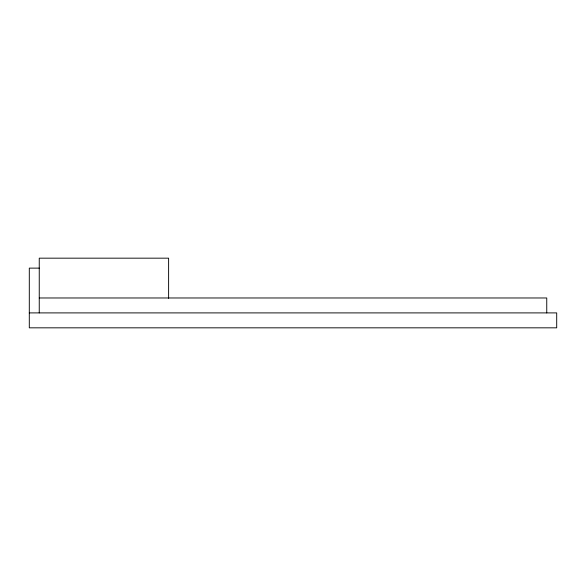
<?xml version="1.0" encoding="UTF-8"?>
<svg xmlns="http://www.w3.org/2000/svg" width="586" height="586" viewBox="0 0 586 586"><rect width="100%" height="100%" fill="white"/><g stroke="black" fill="none" stroke-linecap="round" stroke-linejoin="round"><path stroke-width="0.88" d="M39.247 268.124L29.3 268.124L29.3 327.83L556.7 327.83L556.7 312.902L29.3 312.902M39.247 297.974L546.753 297.974L546.753 312.902M168.614 298.311L168.614 258.17L39.247 258.17L39.247 312.902"/></g></svg>
